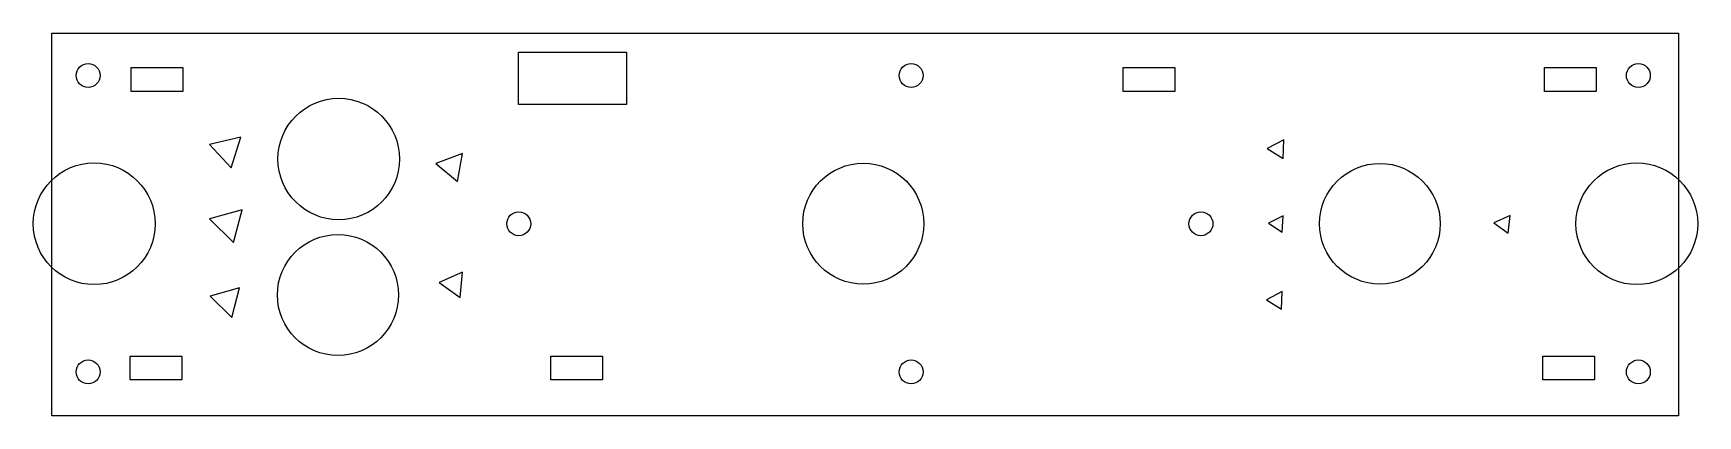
# Model space of a CAD drawing. Header units: millimetres. Extents: x -110 to 111, y -26 to 25.
import ezdxf

# ---------------------------------------------------------------- set-up
doc = ezdxf.new("R2010")
doc.units = ezdxf.units.MM
doc.layers.add('Sketch', color=7, linetype='CONTINUOUS')

msp = doc.modelspace()

# ---------------------------------------------------------------- linework, layer by layer
at = {"layer": 'Sketch'}
for p, q in [((-107.706, 25.2994), (108.194, 25.2994)), ((-107.706, -25.5006), (-107.706, 25.2994)), ((108.194, 25.2994), (108.194, -25.5006)), ((-45.7626, 22.8026), (-31.4153, 22.8026)), ((-45.7626, 15.8463), (-45.7626, 22.8026)), ((-31.4153, 22.8026), (-31.4153, 15.8463)), ((-97.1518, 20.75), (-90.2938, 20.75)), ((-97.1518, 17.575), (-97.1518, 20.75)), ((-90.2938, 20.75), (-90.2938, 17.575)), ((34.4828, 20.75), (41.3408, 20.75)), ((34.4828, 17.575), (34.4828, 20.75)), ((41.3408, 20.75), (41.3408, 17.575)), ((90.4335, 20.75), (97.2915, 20.75)), ((90.4335, 17.575), (90.4335, 20.75)), ((97.2915, 20.75), (97.2915, 17.575)), ((-90.2938, 17.575), (-97.1518, 17.575)), ((-31.4153, 15.8463), (-45.7626, 15.8463)), ((41.3408, 17.575), (34.4828, 17.575)), ((97.2915, 17.575), (90.4335, 17.575)), ((-82.6, 11.4879), (-86.7622, 10.5461)), ((-83.8655, 7.41239), (-82.6, 11.4879)), ((55.8033, 11.1548), (53.6168, 9.99223)), ((55.7169, 8.67997), (55.8033, 11.1548)), ((-86.7622, 10.5461), (-83.8655, 7.41239)), ((-53.1895, 9.3174), (-56.7328, 8.01159)), ((-53.8303, 5.59591), (-53.1895, 9.3174)), ((53.6168, 9.99223), (55.7169, 8.67997)), ((-56.7328, 8.01159), (-53.8303, 5.59591)), ((-82.4261, 1.83607), (-86.7552, 0.66335)), ((-86.7552, 0.66335), (-83.575, -2.49941)), ((-83.575, -2.49941), (-82.4261, 1.83607)), ((55.7394, 1.04653), (53.7925, 0.07746)), ((53.7925, 0.07746), (55.6052, -1.12399)), ((55.6052, -1.12399), (55.7394, 1.04653)), ((85.8404, 1.11051), (83.685, 0.13389)), ((83.685, 0.13389), (85.6085, -1.24439)), ((85.6085, -1.24439), (85.8404, 1.11051)), ((-53.1895, -6.42116), (-56.2662, -7.82247)), ((-53.5143, -9.78633), (-53.1895, -6.42116)), ((-82.7739, -8.51139), (-86.6753, -9.60377)), ((-83.7785, -12.4363), (-82.7739, -8.51139)), ((-56.2662, -7.82247), (-53.5143, -9.78633)), ((-86.6753, -9.60377), (-83.7785, -12.4363)), ((55.5794, -8.99781), (53.5254, -10.1041)), ((53.5254, -10.1041), (55.5105, -11.3297)), ((55.5105, -11.3297), (55.5794, -8.99781)), ((-97.2915, -17.575), (-90.4335, -17.575)), ((-97.2915, -20.75), (-97.2915, -17.575)), ((-90.4335, -17.575), (-90.4335, -20.75)), ((-41.4632, -17.575), (-34.6052, -17.575)), ((-41.4632, -20.75), (-41.4632, -17.575)), ((-34.6052, -17.575), (-34.6052, -20.75)), ((90.2087, -17.575), (97.0667, -17.575)), ((90.2087, -20.75), (90.2087, -17.575)), ((97.0667, -17.575), (97.0667, -20.75)), ((-90.4335, -20.75), (-97.2915, -20.75)), ((-34.6052, -20.75), (-41.4632, -20.75)), ((97.0667, -20.75), (90.2087, -20.75)), ((108.194, -25.5006), (-107.706, -25.5006))]:
    msp.add_line(p, q, dxfattribs=at)
for centre, radius in [((-102.87, 19.685), 1.5875), ((6.35, 19.685), 1.5875), ((102.87, 19.685), 1.5875), ((-69.6094, 8.59313), 8.06567), ((-102.059, 0), 8.08639), ((0, 0), 8.03124), ((68.5635, 0), 8.01164), ((102.666, 0), 8.08049), ((-45.72, 0), 1.5875), ((44.82, 0), 1.5875), ((-69.7156, -9.46175), 8.03682), ((-102.87, -19.685), 1.5875), ((6.35, -19.685), 1.5875), ((102.87, -19.685), 1.5875)]:
    msp.add_circle(centre, radius, dxfattribs=at)

doc.saveas('drawing.dxf')
